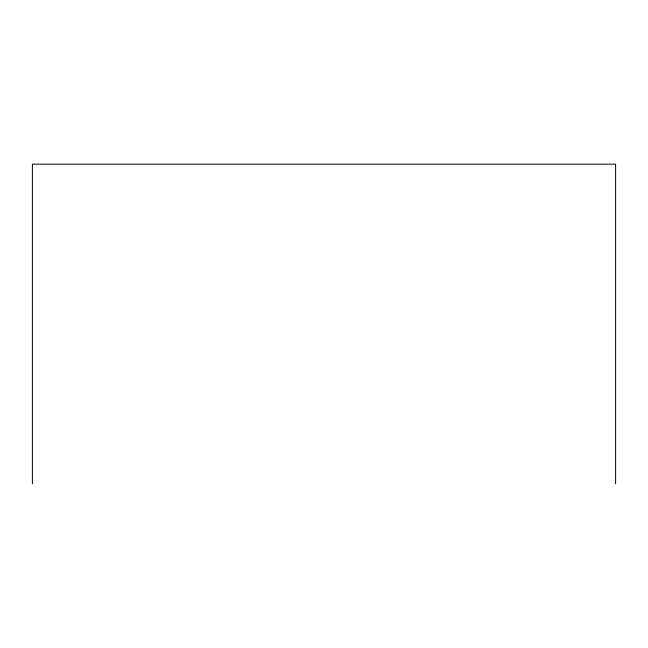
<?xml version="1.0" encoding="UTF-8"?>
<svg xmlns="http://www.w3.org/2000/svg" width="648" height="648" viewBox="0 0 648 648"><rect width="100%" height="100%" fill="white"/><g stroke="black" fill="none" stroke-linecap="round" stroke-linejoin="round"><path stroke-width="0.97" d="M615.6 483.845L615.6 164.155L32.4 164.155L32.4 483.845"/></g></svg>
